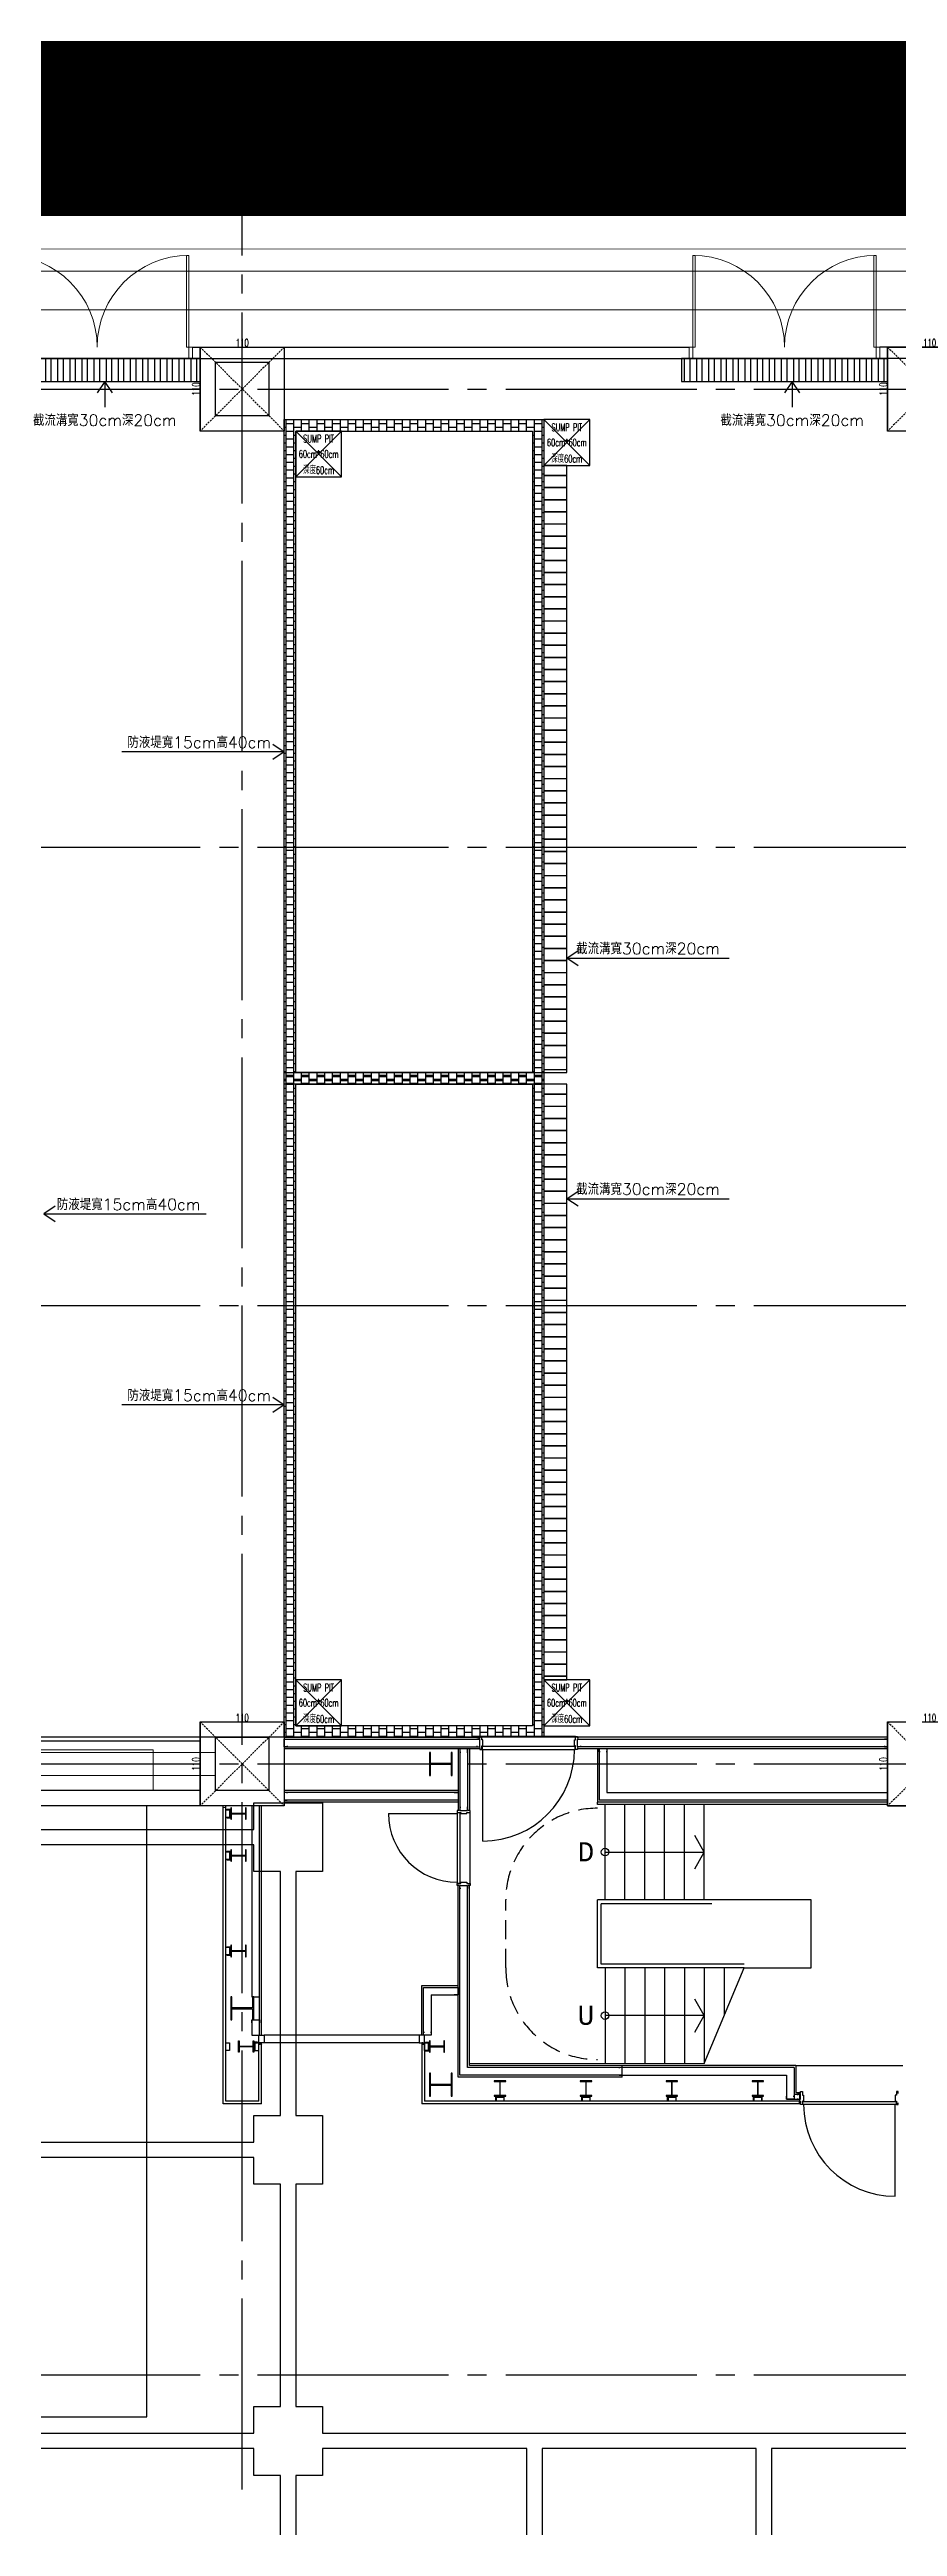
# Model space of a CAD drawing. Extents: x -18489 to 195597, y -1599 to 112111.
# Drawn here: x 13308 to 14418, y 10552 to 13794 of the extents above; entities that cross this region are included whole.
import ezdxf
from ezdxf.enums import TextEntityAlignment as Align

# ---------------------------------------------------------------- set-up
doc = ezdxf.new("R2010")
doc.units = 0
doc.header["$LTSCALE"] = 100
doc.linetypes.add('X-N-FAB-L10$0$COL-CEN-LIN', pattern=[3.25, 2.5, -0.25, 0.25, -0.25])
doc.linetypes.add('X-N-FAB-L10$0$HIDDEN', pattern=[0.375, 0.25, -0.125])
for name, color, linetype, lineweight in [('188K-SM-03-F10-MECH-EQ-Y2257103$0$0-AHU-SA', 5, 'Continuous', 0), ('188K-SM-03-F10-MECH-EQ-Y2257103$0$0-CHR', 3, 'Continuous', 0), ('188K-SM-03-F10-MECH-EQ-Y2257103$0$0-CHS', 4, 'Continuous', 0), ('X-N-FAB-L10$0$ARC', 8, 'Continuous', 0)]:
    doc.layers.add(name, color=color, linetype=linetype, lineweight=lineweight)
for name, color, linetype in [('X-N-FAB-L10$0$00-Dike', 8, 'Continuous'), ('X-N-FAB-L10$0$00-SUMP PIT', 8, 'Continuous'), ('X-N-FAB-L10$0$00-截流溝', 8, 'Continuous'), ('X-N-FAB-L10$0$08', 8, 'Continuous'), ('X-N-FAB-L10$0$12', 8, 'Continuous'), ('X-N-FAB-L10$0$200K新增範圍', 8, 'Continuous'), ('X-N-FAB-L10$0$4', 8, 'Continuous'), ('X-N-FAB-L10$0$A-WALL-IN', 8, 'Continuous'), ('X-N-FAB-L10$0$BEAM', 8, 'Continuous'), ('X-N-FAB-L10$0$BLOCK', 8, 'Continuous'), ('X-N-FAB-L10$0$CCL', 8, 'X-N-FAB-L10$0$COL-CEN-LIN'), ('X-N-FAB-L10$0$COL', 8, 'Continuous'), ('X-N-FAB-L10$0$COL-S', 8, 'Continuous'), ('X-N-FAB-L10$0$DOOR', 8, 'Continuous'), ('X-N-FAB-L10$0$DRAIN', 8, 'Continuous'), ('X-N-FAB-L10$0$HID', 8, 'X-N-FAB-L10$0$HIDDEN'), ('X-N-FAB-L10$0$HR', 8, 'Continuous'), ('X-N-FAB-L10$0$ST', 8, 'Continuous'), ('X-N-FAB-L10$0$TXT', 8, 'Continuous'), ('X-N-FAB-L10$0$TXT-C', 8, 'Continuous'), ('X-N-FAB-L10$0$WALL-P', 8, 'Continuous'), ('X-N-FAB-L10$0$WALL-RC', 8, 'Continuous'), ('X-S-FAB-L10$0$0-DIM-TXT', 8, 'Continuous'), ('X-S-FAB-L10$0$Steel Frame-188K', 8, 'Continuous')]:
    doc.layers.add(name, color=color, linetype=linetype)
doc.styles.add('X-N-FAB-L10$0$ATS', font='monotxt.shx', dxfattribs={"bigfont": 'BIGFONT.shx'})
doc.styles.add('X-N-FAB-L10$0$CHINA', font='simplex.shx', dxfattribs={"width": 0.75, "bigfont": 'chineset.shx'})
doc.styles.add('X-N-FAB-L10$0$DIM', font='simplex.shx', dxfattribs={"width": 0.67, "bigfont": 'chineset.shx'})
doc.styles.add('X-N-FAB-L10$0$STANDARD', font='SIMPLEX', dxfattribs={"bigfont": 'BIGFONT'})
doc.styles.add('X-S-FAB-L10$0$CHINA', font='simplex.shx', dxfattribs={"width": 0.75, "bigfont": 'chineset.shx'})
doc.styles.add('X-S-FAB-L10$0$Standard', font='', dxfattribs={"width": 0.8})
doc.styles.add('X-S-FAB-L10$0$TG_NOTE_TEXT', font='simplex.shx', dxfattribs={"width": 0.75, "bigfont": 'chineset.shx'})
doc.styles.get('X-S-FAB-L10$0$Standard').set_extended_font_data('Microsoft JhengHei')
doc.dimstyles.new('X-N-FAB-L10$0$JJP_005_defpoint', dxfattribs={"dimtxt": 20, "dimasz": 0.5, "dimexe": 0.5, "dimexo": 0.5, "dimgap": 0.5, "dimtad": 1, "dimdsep": 46, "dimtxsty": 'X-N-FAB-L10$0$DIM', "dimblk": 'X-N-FAB-L10$0$_None', "dimcen": 10, "dimclrd": 256, "dimclre": 256, "dimclrt": 256, "dimadec": 0, "dimazin": 0, "dimtfac": 1, "dimtix": 1, "dimtmove": 2, "dimatfit": 3, "dimldrblk": 'X-N-FAB-L10$0$_None', "dimfxl": 0.5, "dimtolj": 1, "dimtzin": 0, "dimarcsym": 0})

# ---------------------------------------------------------------- blocks, each defined once
blk = doc.blocks.new('X-S-FAB-L10')
at = {"layer": 'X-S-FAB-L10$0$Steel Frame-188K'}
blk.add_lwpolyline([(12765, 11464), (13575, 11464), (13575, 11499), (13665, 11499), (13665, 11409), (13630, 11409), (13630, 11089.706), (13665, 11089.706), (13665, 10999.706), (13630, 10999.706), (13630, 10708.606), (13665, 10708.606), (13665, 10673.606), (14507.247, 10673.606), (14507.247, 10708.606), (14597.247, 10708.606), (14597.247, 10618.606), (14562.247, 10618.606), (14562.247, 9959)], dxfattribs=at)
for points in [[(13610, 11409), (13575, 11409), (13575, 11444), (12765, 11444), (12765, 11409), (12730, 11409), (12730, 11054.706), (13575, 11054.706), (13575, 11089.706), (13610, 11089.706)], [(13610, 10999.706), (13575, 10999.706), (13575, 11034.706), (12730, 11034.706), (12730, 10708.606), (12765, 10708.606), (12765, 10673.606), (13575, 10673.606), (13575, 10708.606), (13610, 10708.606)], [(13610, 10618.606), (13575, 10618.606), (13575, 10653.606), (12765, 10653.606), (12765, 10618.606), (12730, 10618.606), (12730, 10301.564), (13610, 10301.564)], [(13932.818, 10653.606), (13665, 10653.606), (13665, 10618.606), (13630, 10618.606), (13630, 9959), (13665, 9959), (13665, 9924), (13932.818, 9924)], [(14232.818, 10653.606), (13952.818, 10653.606), (13952.818, 9924), (14232.818, 9924)], [(14542.247, 10618.606), (14507.247, 10618.606), (14507.247, 10653.606), (14252.818, 10653.606), (14252.818, 9924), (14507.247, 9924), (14507.247, 9959), (14542.247, 9959)]]:
    blk.add_lwpolyline(points, close=True, dxfattribs=at)
at = {"style": 'X-S-FAB-L10$0$TG_NOTE_TEXT', "width": 0.5, "flags": 1}
for p in [(7463.301, 9020), (18268.251, 8649), (11197.77, 4800.167), (16485.801, 4800.167), (25420.27, 2635), (13360, 320.001, 0), (7463.301, -33.333)]:
    blk.add_attdef('WH', text='', height=20, dxfattribs=at).set_placement(p, align=Align.BOTTOM_LEFT)
at = {"width": 0.5}
for style, p in [('X-S-FAB-L10$0$TG_NOTE_TEXT', (7585, 9020)), ('X-S-FAB-L10$0$TG_NOTE_TEXT', (18389.95, 8649)), ('X-S-FAB-L10$0$TG_NOTE_TEXT', (11117.5, 4813.5)), ('X-S-FAB-L10$0$TG_NOTE_TEXT', (16607.5, 4813.5)), ('X-S-FAB-L10$0$TG_NOTE_TEXT', (25350, 2635)), ('X-S-FAB-L10$0$Standard', (13129.375, 325.001, 0)), ('X-S-FAB-L10$0$TG_NOTE_TEXT', (7585, -20))]:
    blk.add_attdef('DESC', text='', height=10, dxfattribs=dict(at, style=style)).set_placement(p, align=Align.BOTTOM_LEFT)
for tag, style, p in [('TYPE', 'X-S-FAB-L10$0$TG_NOTE_TEXT', (7619.286, 9020)), ('NO', 'X-S-FAB-L10$0$TG_NOTE_TEXT', (7650.095, 9020)), ('TYPE', 'X-S-FAB-L10$0$TG_NOTE_TEXT', (18424.236, 8649)), ('NO', 'X-S-FAB-L10$0$TG_NOTE_TEXT', (18455.045, 8649)), ('NO', 'X-S-FAB-L10$0$TG_NOTE_TEXT', (11088.595, 4813.5)), ('TYPE', 'X-S-FAB-L10$0$TG_NOTE_TEXT', (11151.786, 4813.5)), ('TYPE', 'X-S-FAB-L10$0$TG_NOTE_TEXT', (16641.786, 4813.5)), ('NO', 'X-S-FAB-L10$0$TG_NOTE_TEXT', (16672.595, 4813.5)), ('NO', 'X-S-FAB-L10$0$TG_NOTE_TEXT', (25313, 2635)), ('TYPE', 'X-S-FAB-L10$0$TG_NOTE_TEXT', (25350, 2635)), ('NO', 'X-S-FAB-L10$0$Standard', (13100, 320.001, 0)), ('TYPE', 'X-S-FAB-L10$0$Standard', (13129.375, 320.001, 0)), ('TYPE', 'X-S-FAB-L10$0$TG_NOTE_TEXT', (7619.286, -20)), ('NO', 'X-S-FAB-L10$0$TG_NOTE_TEXT', (7650.095, -20))]:
    blk.add_attdef(tag, text='', height=10, dxfattribs=dict(at, style=style)).set_placement(p, align=Align.BOTTOM_RIGHT)
at = {"style": 'X-S-FAB-L10$0$TG_NOTE_TEXT', "width": 0.5, "flags": 1}
for rotation, p in [(180, (43, 7480)), (180, (943, 7480)), (90, (24310, 3717.77)), (270, (17080, 1711.699))]:
    blk.add_attdef('WH', text='', height=20, rotation=rotation, dxfattribs=at).set_placement(p, align=Align.BOTTOM_LEFT)
at = {"width": 0.5}
for rotation, style, p in [(180, 'X-S-FAB-L10$0$Standard', (317.625, 7480)), (180, 'X-S-FAB-L10$0$Standard', (1217.625, 7480)), (90, 'X-S-FAB-L10$0$TG_NOTE_TEXT', (24310, 3647.5)), (270, 'X-S-FAB-L10$0$TG_NOTE_TEXT', (17080, 1605))]:
    blk.add_attdef('DESC', text='', height=10, rotation=rotation, dxfattribs=dict(at, style=style)).set_placement(p, align=Align.BOTTOM_LEFT)
for tag, rotation, style, p in [('TYPE', 180, 'X-S-FAB-L10$0$Standard', (317.625, 7480)), ('NO', 180, 'X-S-FAB-L10$0$Standard', (347, 7480)), ('TYPE', 180, 'X-S-FAB-L10$0$Standard', (1217.625, 7480)), ('NO', 180, 'X-S-FAB-L10$0$Standard', (1247, 7480)), ('TYPE', 90, 'X-S-FAB-L10$0$TG_NOTE_TEXT', (24310, 3647.5)), ('NO', 90, 'X-S-FAB-L10$0$TG_NOTE_TEXT', (24310, 3610.5)), ('TYPE', 270, 'X-S-FAB-L10$0$TG_NOTE_TEXT', (17080, 1605)), ('NO', 270, 'X-S-FAB-L10$0$TG_NOTE_TEXT', (17080, 1573))]:
    blk.add_attdef(tag, text='', height=10, rotation=rotation, dxfattribs=dict(at, style=style)).set_placement(p, align=Align.BOTTOM_RIGHT)
at = {"layer": 'X-S-FAB-L10$0$0-DIM-TXT', "style": 'X-S-FAB-L10$0$CHINA', "width": 0.75}
for p in [(667.414, 7855.1, -2689.4), (22627.353, 6728.814), (25644.722, 6728.814), (24778.787, 5569.051), (1118.252, 4980), (417.801, 4594.623), (23874.84, 4355), (22927.43, 4330.122), (23749.869, 3901.367), (417.801, 3765.236), (1118.252, 3730), (417.801, 3115.79), (536.882, 2227.832), (16908.994, 1782.652), (888.445, 880.466), (16977.43, 750), (18878.841, 750), (25641.221, 553.233), (21364.03, 526.894)]:
    blk.add_attdef('HIG', text='', height=80, dxfattribs=at).set_placement(p, align=Align.MIDDLE_LEFT)
blk = doc.blocks.new('188K-SM-03-F10-MECH-EQ-Y2257103')
at = {"layer": '188K-SM-03-F10-MECH-EQ-Y2257103$0$0-AHU-SA', "const_width": 280}
blk.add_lwpolyline([(18342.7, 14999.2), (18342.7, 13716.7), (3328.2, 13716.7)], dxfattribs=at)
at = {"layer": '188K-SM-03-F10-MECH-EQ-Y2257103$0$0-CHR'}
for p, q in [((18905.4, 13504.3, -60), (548.7, 13504.3, -60)), ((18905.4, 13453.5, -60), (548.7, 13453.5, -60))]:
    blk.add_line(p, q, dxfattribs=at)
at = {"layer": '188K-SM-03-F10-MECH-EQ-Y2257103$0$0-CHS'}
for p, q in [((18905.4, 13583.7, -60), (548.7, 13585.1, -60)), ((18905.4, 13532.9, -60), (548.7, 13534.3, -60))]:
    blk.add_line(p, q, dxfattribs=at)
blk = doc.blocks.new('*D2397')
at = {"layer": 'DefPoints', "lineweight": -2, "transparency": 16777216}
blk.add_line((0, 0), (110, 0), dxfattribs=at)
at = {"layer": 'DefPoints', "color": 0, "transparency": 16777216}
for p in [(0, 0), (110, 0), (110, 0)]:
    blk.add_point(p, dxfattribs=at)
at = {"layer": 'DefPoints', "transparency": 16777216, "insert": (55, 5.5), "char_height": 10, "attachment_point": 5, "style": 'X-N-FAB-L10$0$DIM'}
blk.add_mtext('\\A1;110', dxfattribs=at)
blk = doc.blocks.new('X-N-FAB-L10$0$_None')
blk = doc.blocks.new('*D2398')
at = {"layer": 'DefPoints', "lineweight": -2, "transparency": 16777216}
blk.add_line((0, 0), (0, -110), dxfattribs=at)
at = {"layer": 'DefPoints', "color": 0, "transparency": 16777216}
for p in [(0, 0), (0, -110), (0, -110)]:
    blk.add_point(p, dxfattribs=at)
at = {"layer": 'DefPoints', "transparency": 16777216, "insert": (-5.5, -55), "char_height": 10, "attachment_point": 5, "rotation": 90, "style": 'X-N-FAB-L10$0$DIM'}
blk.add_mtext('\\A1;110', dxfattribs=at)
blk = doc.blocks.new('X-N-FAB-L10$0$DE-MMTN-F1-ALL-B-2-B-CHEM-0009_20250730-For 洋基-v2$0$SUMP PIT')
at = {"layer": 'X-N-FAB-L10$0$08'}
for p, q in [((-30, 30), (30, -30)), ((-30, -30), (30, 30))]:
    blk.add_line(p, q, dxfattribs=at)
blk.add_lwpolyline([(-30, -30), (30, -30), (30, 30), (-30, 30)], close=True, dxfattribs=at)
blk = doc.blocks.new('X-N-FAB-L10$0$A$Cf42b12f3')
at = {"layer": 'X-N-FAB-L10$0$DOOR', "lineweight": 0}
for p, q in [((0, 120), (0, 135)), ((0, 135), (5, 135)), ((5, 135), (5, 120)), ((250, 135), (245, 135)), ((245, 135), (245, 120)), ((250, 120), (250, 135)), ((5, 120), (0, 120)), ((5, 0), (5, 120)), ((5, 120), (8, 120)), ((8, 120), (8, 0)), ((242, 120), (242, 0)), ((245, 120), (242, 120)), ((245, 0), (245, 120)), ((245, 120), (250, 120)), ((8, 0), (5, 0)), ((242, 0), (245, 0))]:
    blk.add_line(p, q, dxfattribs=at)
for centre, start, end in [((5, 120), 270, 0), ((245, 120), 180, 270)]:
    blk.add_arc(centre, 120, start, end, dxfattribs=at)
blk = doc.blocks.new('X-N-FAB-L10$0$SUMP PIT')
at = {"layer": 'X-N-FAB-L10$0$08'}
for p, q in [((-30, 30), (30, -30)), ((-30, -30), (30, 30))]:
    blk.add_line(p, q, dxfattribs=at)
blk.add_lwpolyline([(-30, -30), (30, -30), (30, 30), (-30, 30)], close=True, dxfattribs=at)
at = {"layer": 'X-N-FAB-L10$0$TXT-C', "style": 'X-N-FAB-L10$0$STANDARD', "width": 0.6}
for s, p in [('60cm*60cm', (0, 0)), ('SUMP PIT', (0, 20)), ('深度60cm', (0, -20))]:
    blk.add_text(s, height=10, dxfattribs=at).set_placement(p, align=Align.MIDDLE)
blk = doc.blocks.new('X-N-FAB-L10$0$A$C1988aaf9')
at = {"layer": 'X-N-FAB-L10$0$00-Dike'}
h = blk.add_hatch(dxfattribs=at)
h.set_pattern_fill('AR-B88', color=256, scale=0.05, angle=810)
h.set_pattern_definition([(90, (22202.5, -13568.655), (-10.16, 6e-15), []), (180, (22202.5, -13568.655), (-10.16, -5.08), [10.16, -10.16])])
h.paths.add_polyline_path([(9955, 890), (9955, 1760), (10295, 1760), (10295, 890)])
h.paths.add_polyline_path([(9970, 905), (9970, 1745), (10280, 1745), (10280, 905)], flags=16)
h = blk.add_hatch(dxfattribs=at)
h.set_pattern_fill('AR-B88', color=256, scale=0.05, angle=810)
h.set_pattern_definition([(90, (22202.5, -14423.655), (-10.16, 6e-15), []), (180, (22202.5, -14423.655), (-10.16, -5.08), [10.16, -10.16])])
h.paths.add_polyline_path([(9955, 35), (9955, 905), (10295, 905), (10295, 35)])
h.paths.add_polyline_path([(9970, 50), (9970, 890), (10280, 890), (10280, 50)], flags=16)
at = {"layer": 'X-N-FAB-L10$0$00-截流溝'}
h = blk.add_hatch(dxfattribs=at)
h.set_pattern_fill('ANSI31', color=256, scale=5, angle=45)
h.set_pattern_definition([(90, (-5057.5, -11015), (-15.875, 3e-15), [])])
h.paths.add_polyline_path([(9575, 1810), (9845, 1810), (9845, 1840), (9575, 1840)])
h = blk.add_hatch(dxfattribs=at)
h.set_pattern_fill('ANSI31', color=256, scale=5, angle=45)
h.set_pattern_definition([(90, (-4157.5, -11015), (-15.875, 3e-15), [])])
h.paths.add_polyline_path([(10475, 1810), (10745, 1810), (10745, 1840), (10475, 1840)])
h = blk.add_hatch(dxfattribs=at)
h.set_pattern_fill('ANSI31', color=256, scale=5, angle=-45)
h.set_pattern_definition([(360, (-2530, 14871.923), (6e-15, 15.875), [])])
h.paths.add_polyline_path([(10295, 1700), (10295, 905), (10325, 905), (10325, 1700)])
h = blk.add_hatch(dxfattribs=at)
h.set_pattern_fill('ANSI31', color=256, scale=5, angle=-45)
h.set_pattern_definition([(360, (-2530, 14061.923), (6e-15, 15.875), [])])
h.paths.add_polyline_path([(10295, 890), (10295, 110), (10325, 110), (10325, 890)])
at = {"layer": 'X-N-FAB-L10$0$00-Dike'}
for points in [[(9955, 890), (9955, 1760), (10295, 1760), (10295, 890)], [(9970, 905), (9970, 1745), (10280, 1745), (10280, 905)], [(9955, 35), (9955, 905), (10295, 905), (10295, 35)], [(9970, 50), (9970, 890), (10280, 890), (10280, 50)]]:
    blk.add_lwpolyline(points, close=True, dxfattribs=at)
for points in [[(9940, 1335), (9955, 1325), (9940, 1315)], [(9655, 730), (9640, 720), (9655, 710)], [(9940, 480), (9955, 470), (9940, 460)]]:
    blk.add_lwpolyline(points, dxfattribs=at)
at = {"layer": 'X-N-FAB-L10$0$00-截流溝'}
for points in [[(9575, 1810), (9845, 1810), (9845, 1840), (9575, 1840)], [(10475, 1810), (10745, 1810), (10745, 1840), (10475, 1840)], [(10295, 1700), (10295, 905), (10325, 905), (10325, 1700)], [(10295, 890), (10295, 110), (10325, 110), (10325, 890)]]:
    blk.add_lwpolyline(points, close=True, dxfattribs=at)
for points in [[(9730, 1795), (9720, 1810), (9710, 1795)], [(9720, 1810), (9720, 1776.2)], [(10630, 1795), (10620, 1810), (10610, 1795)], [(10620, 1810), (10620, 1776.2)]]:
    blk.add_lwpolyline(points, dxfattribs=at)
at = {"layer": 'X-N-FAB-L10$0$TXT'}
for points in [[(9955, 1325), (9742.4, 1325)], [(10340, 1045), (10325, 1055), (10340, 1065)], [(10325, 1055), (10537.6, 1055)], [(10340, 730), (10325, 740), (10340, 750)], [(9640, 720), (9852.6, 720)], [(10325, 740), (10537.6, 740)], [(9955, 470), (9742.4, 470)]]:
    blk.add_lwpolyline(points, dxfattribs=at)
at = {"layer": 'X-N-FAB-L10$0$00-SUMP PIT'}
for p in [(10325, 1730), (10000, 1715), (10000, 80), (10325, 80)]:
    blk.add_blockref('X-N-FAB-L10$0$SUMP PIT', p, dxfattribs=at)
at = {"layer": 'X-N-FAB-L10$0$TXT', "style": 'X-N-FAB-L10$0$CHINA'}
for p in [(9720, 1760), (10620, 1760)]:
    blk.add_text('截流溝寬30cm深20cm', height=15, dxfattribs=at).set_placement(p, align=Align.MIDDLE)
for s, p in [('防液堤寬15cm高40cm', (9843.7, 1330)), ('截流溝寬30cm深20cm', (10431.3, 1060)), ('截流溝寬30cm深20cm', (10431.3, 745)), ('防液堤寬15cm高40cm', (9751.3, 725)), ('防液堤寬15cm高40cm', (9843.7, 475))]:
    blk.add_text(s, height=15, dxfattribs=at).set_placement(p, align=Align.CENTER)
blk = doc.blocks.new('X-N-FAB-L10$0$A$C969652c4')
at = {"layer": 'X-N-FAB-L10$0$08'}
h = blk.add_hatch(dxfattribs=at)
h.set_pattern_fill('ANSI31', color=256, scale=5, angle=45)
h.set_pattern_definition([(90, (-3302.5, -10840), (-15.875, 3e-15), [])])
h.paths.add_polyline_path([(11330, 1985), (11600, 1985), (11600, 2015), (11330, 2015)])
h = blk.add_hatch(dxfattribs=at)
h.set_pattern_fill('ANSI31', color=256, scale=5, angle=45)
h.set_pattern_definition([(90, (-2402.5, -10840), (-15.875, 3e-15), [])])
h.paths.add_polyline_path([(12230, 1985), (12500, 1985), (12500, 2015), (12230, 2015)])
h = blk.add_hatch(dxfattribs=at)
h.set_pattern_fill('ANSI31', color=256, scale=5, angle=-45)
h.set_pattern_definition([(360, (-775, 15046.923), (6e-15, 15.875), [])])
h.paths.add_polyline_path([(12050, 1875), (12050, 1080), (12080, 1080), (12080, 1875)])
h = blk.add_hatch(dxfattribs=at)
h.set_pattern_fill('ANSI31', color=256, scale=5, angle=-45)
h.set_pattern_definition([(360, (-775, 14236.923), (6e-15, 15.875), [])])
h.paths.add_polyline_path([(12050, 1065), (12050, 285), (12080, 285), (12080, 1065)])
for points in [[(11710, 1065), (11710, 1935), (12050, 1935), (12050, 1065)], [(11725, 1080), (11725, 1920), (12035, 1920), (12035, 1080)], [(11710, 210), (11710, 1080), (12050, 1080), (12050, 210)], [(11725, 225), (11725, 1065), (12035, 1065), (12035, 225)]]:
    blk.add_lwpolyline(points, close=True, dxfattribs=at)
at = {"layer": 'X-N-FAB-L10$0$A-WALL-IN'}
for p, q in [((12620, 2030), (12490, 2030)), ((12620, 2015), (12490, 2015))]:
    blk.add_line(p, q, dxfattribs=at)
for points in [[(12292.5, 210), (10160, 210), (10160, 2015), (12292.5, 2015)], [(10690, 2015), (11600, 2015)], [(10690, 2015), (11600, 2015)], [(11590, 2030), (12240, 2030)], [(11590, 2015), (12500, 2015)], [(11590, 2015), (12500, 2015)]]:
    blk.add_lwpolyline(points, dxfattribs=at)
at = {"layer": 'X-N-FAB-L10$0$DRAIN'}
for points in [[(11330, 1985), (11600, 1985), (11600, 2015), (11330, 2015)], [(12230, 1985), (12500, 1985), (12500, 2015), (12230, 2015)], [(12050, 1875), (12050, 1080), (12080, 1080), (12080, 1875)], [(12050, 1065), (12050, 285), (12080, 285), (12080, 1065)]]:
    blk.add_lwpolyline(points, close=True, dxfattribs=at)
at = {"layer": 'X-N-FAB-L10$0$08'}
for p in [(11755, 1890), (12080, 1905), (11755, 255), (12080, 255)]:
    blk.add_blockref('X-N-FAB-L10$0$DE-MMTN-F1-ALL-B-2-B-CHEM-0009_20250730-For 洋基-v2$0$SUMP PIT', p, dxfattribs=at)
at = {"layer": 'X-N-FAB-L10$0$200K新增範圍'}
blk.add_blockref('X-N-FAB-L10$0$A$C1988aaf9', (1755, 175), dxfattribs=at)
at = {"layer": 'X-N-FAB-L10$0$200K新增範圍', "xscale": -1, "rotation": 180}
for p in [(11340, 2150), (12240, 2150)]:
    blk.add_blockref('X-N-FAB-L10$0$A$Cf42b12f3', p, dxfattribs=at)
blk = doc.blocks.new('*U2396')
at = {"layer": 'DefPoints', "linetype": 'X-N-FAB-L10$0$HIDDEN', "ltscale": 0.1}
for p, q in [((110, 0), (0, -110)), ((0, 0), (110, -110))]:
    blk.add_line(p, q, dxfattribs=at)
at = {"layer": 'X-N-FAB-L10$0$COL', "ltscale": 0.1}
blk.add_lwpolyline([(0, 0), (110, 0), (110, -110), (0, -110)], close=True, dxfattribs=at)
at = {"layer": 'DefPoints'}
dim = blk.add_linear_dim(base=(0, -110), p1=(0, 0), p2=(0, -110), angle=90, dimstyle='X-N-FAB-L10$0$JJP_005_defpoint', override={"dimtxt": 10}, dxfattribs=at)
dim.commit()
dim.dimension.update_dxf_attribs({"geometry": '*D2398', "text_midpoint": (-5.5, -55)})
dim = blk.add_linear_dim(base=(110, 0), p1=(0, 0), p2=(110, 0), dimstyle='X-N-FAB-L10$0$JJP_005_defpoint', override={"dimtxt": 10}, dxfattribs=at)
dim.commit()
dim.dimension.update_dxf_attribs({"geometry": '*D2397', "text_midpoint": (55, 5.5)})
blk = doc.blocks.new('X-N-FAB-L10$0$A$C467ba2ca')
at = {"layer": 'X-N-FAB-L10$0$CCL'}
for p, q in [((-13450, 0), (-13450, 9160)), ((-27730, 2750), (360, 2750)), ((-27730, 2150), (360, 2150)), ((-27730, 1550), (360, 1550)), ((-27730, 950), (360, 950)), ((-27730, 150), (360, 150))]:
    blk.add_line(p, q, dxfattribs=at)
at = {"layer": 'X-N-FAB-L10$0$COL-S'}
for points in [[(-13485, 2785), (-13415, 2785), (-13415, 2715), (-13485, 2715)], [(-13485, 985), (-13415, 985), (-13415, 915), (-13485, 915)]]:
    blk.add_lwpolyline(points, close=True, dxfattribs=at)
at = {"layer": 'X-N-FAB-L10$0$BEAM'}
for p in [(-13505, 2805), (-12605, 2805), (-13505, 1005), (-12605, 1005)]:
    blk.add_blockref('*U2396', p, dxfattribs=at)
blk = doc.blocks.new('X-N-FAB-L10')
at = {"layer": 'X-N-FAB-L10$0$08'}
for p, q in [((13535, 11105), (13535, 11495)), ((13538.5, 11108.5), (13538.5, 11495)), ((13572.5, 11495), (13572.5, 11245)), ((13582.5, 11195), (13582.5, 11495)), ((13585, 11195), (13585, 11495)), ((13795, 11195), (13795, 11260)), ((13795, 11260), (13842.5, 11260)), ((13797.5, 11195), (13797.5, 11257.5)), ((13797.5, 11257.5), (13842.5, 11257.5)), ((13807.5, 11247.5), (13807.5, 11195)), ((13807.5, 11247.5), (13842.5, 11247.5)), ((13572.5, 11215), (13572.5, 11195)), ((13791.5, 11195), (13588.5, 11195)), ((13585, 11185), (13581.5, 11185)), ((13581.5, 11108.5), (13581.5, 11183)), ((13585, 11183), (13581.5, 11183)), ((13585, 11105), (13585, 11183)), ((13791.5, 11185), (13588.5, 11185)), ((13795, 11185), (13798.5, 11185)), ((13795, 11183), (13795, 11105)), ((13795, 11183), (13798.5, 11183)), ((13798.5, 11183), (13798.5, 11108.5)), ((13585, 11105), (13535, 11105)), ((13581.5, 11108.5), (13538.5, 11108.5)), ((14289.5, 11105), (13795, 11105)), ((14289.5, 11108.5), (13798.5, 11108.5))]:
    blk.add_line(p, q, dxfattribs=at)
for points in [[(13543.5, 11490), (13543.5, 11480), (13538.5, 11480), (13538.5, 11490)], [(13540, 11479.4), (13545, 11479.4), (13545, 11484.4), (13544.4, 11484.4), (13544.4, 11480), (13540, 11480)], [(13545, 11492.5), (13545, 11477.5), (13545.9, 11477.5), (13545.9, 11484.7), (13564.1, 11484.7), (13564.1, 11477.5), (13565, 11477.5), (13565, 11492.5), (13564.1, 11492.5), (13564.1, 11485.3), (13545.9, 11485.3), (13545.9, 11492.5)], [(13543.5, 11435), (13543.5, 11425), (13538.5, 11425), (13538.5, 11435)], [(13540, 11435.6), (13545, 11435.6), (13545, 11430.6), (13544.4, 11430.6), (13544.4, 11435), (13540, 11435)], [(13540, 11424.4), (13545, 11424.4), (13545, 11429.4), (13544.4, 11429.4), (13544.4, 11425), (13540, 11425)], [(13545, 11437.5), (13545, 11422.5), (13545.9, 11422.5), (13545.9, 11429.7), (13564.1, 11429.7), (13564.1, 11422.5), (13565, 11422.5), (13565, 11437.5), (13564.1, 11437.5), (13564.1, 11430.3), (13545.9, 11430.3), (13545.9, 11437.5)], [(13543.5, 11310), (13543.5, 11300), (13538.5, 11300), (13538.5, 11310)], [(13540, 11310.6), (13545, 11310.6), (13545, 11305.6), (13544.4, 11305.6), (13544.4, 11310), (13540, 11310)], [(13540, 11299.4), (13545, 11299.4), (13545, 11304.4), (13544.4, 11304.4), (13544.4, 11300), (13540, 11300)], [(13545, 11312.5), (13545, 11297.5), (13545.9, 11297.5), (13545.9, 11304.7), (13564.1, 11304.7), (13564.1, 11297.5), (13565, 11297.5), (13565, 11312.5), (13564.1, 11312.5), (13564.1, 11305.3), (13545.9, 11305.3), (13545.9, 11312.5)], [(13575, 11215), (13575, 11245), (13573.5, 11245), (13573.5, 11230.5), (13546.5, 11230.5), (13546.5, 11245), (13545, 11245), (13545, 11215), (13546.5, 11215), (13546.5, 11229.5), (13573.5, 11229.5), (13573.5, 11215)], [(13588.5, 11195), (13588.5, 11185), (13581.5, 11185), (13581.5, 11195)], [(13791.5, 11195), (13791.5, 11185), (13798.5, 11185), (13798.5, 11195)], [(13543.5, 11185), (13543.5, 11175), (13538.5, 11175), (13538.5, 11185)], [(13575, 11187.5), (13575, 11172.5), (13574.1, 11172.5), (13574.1, 11179.7), (13555.9, 11179.7), (13555.9, 11172.5), (13555, 11172.5), (13555, 11187.5), (13555.9, 11187.5), (13555.9, 11180.3), (13574.1, 11180.3), (13574.1, 11187.5)], [(13580, 11185.6), (13575, 11185.6), (13575, 11180.6), (13575.6, 11180.6), (13575.6, 11185), (13580, 11185)], [(13580, 11174.4), (13575, 11174.4), (13575, 11179.4), (13575.6, 11179.4), (13575.6, 11175), (13580, 11175)], [(13576.5, 11185), (13576.5, 11175), (13581.5, 11175), (13581.5, 11185)], [(13803.5, 11185), (13803.5, 11175), (13798.5, 11175), (13798.5, 11185)], [(13800, 11185.6), (13805, 11185.6), (13805, 11180.6), (13804.4, 11180.6), (13804.4, 11185), (13800, 11185)], [(13800, 11174.4), (13805, 11174.4), (13805, 11179.4), (13804.4, 11179.4), (13804.4, 11175), (13800, 11175)], [(13805, 11187.5), (13805, 11172.5), (13805.9, 11172.5), (13805.9, 11179.7), (13824.1, 11179.7), (13824.1, 11172.5), (13825, 11172.5), (13825, 11187.5), (13824.1, 11187.5), (13824.1, 11180.3), (13805.9, 11180.3), (13805.9, 11187.5)], [(13835, 11115), (13835, 11145), (13833.5, 11145), (13833.5, 11130.5), (13806.5, 11130.5), (13806.5, 11145), (13805, 11145), (13805, 11115), (13806.5, 11115), (13806.5, 11129.5), (13833.5, 11129.5), (13833.5, 11115)]]:
    blk.add_lwpolyline(points, close=True, dxfattribs=at)
for points in [[(13573.5, 11249), (13572.5, 11249), (13572.5, 11245), (13582.5, 11245), (13582.5, 11249), (13581.5, 11249)], [(13573.5, 11211), (13572.5, 11211), (13572.5, 11215), (13582.5, 11215), (13582.5, 11211), (13581.5, 11211)], [(13573.5, 11199), (13572.5, 11199), (13572.5, 11195), (13582.5, 11195), (13582.5, 11199), (13581.5, 11199)], [(13806.5, 11199), (13807.5, 11199), (13807.5, 11195), (13797.5, 11195), (13797.5, 11199), (13798.5, 11199)], [(13583.5, 11183), (13581.5, 11185), (13581.5, 11183), (13583.5, 11183), (13583.5, 11185), (13581.5, 11185)], [(13796.5, 11183), (13798.5, 11185), (13798.5, 11183), (13796.5, 11183), (13796.5, 11185), (13798.5, 11185)]]:
    blk.add_lwpolyline(points, dxfattribs=at)
for points in [[(13585, 11183), (13583.5, 11183), (13583.5, 11185), (13585, 11185, 0.29445667)], [(13795, 11183), (13796.5, 11183), (13796.5, 11185), (13795, 11185, -0.29445667)]]:
    blk.add_lwpolyline(points, format="xyb", close=True, dxfattribs=at)
at = {"layer": 'X-N-FAB-L10$0$12'}
for p, q in [((14035, 11434.5), (14165, 11434.5)), ((14165, 11220.5), (14035, 11220.5))]:
    blk.add_line(p, q, dxfattribs=at)
for points in [[(14152.5, 11412.849), (14165, 11434.5), (14152.5, 11456.151)], [(14152.5, 11198.849), (14165, 11220.5), (14152.5, 11242.151)]]:
    blk.add_lwpolyline(points, dxfattribs=at)
for centre in [(14035, 11434.5), (14035, 11220.5)]:
    blk.add_circle(centre, 5, dxfattribs=at)
at = {"layer": 'X-N-FAB-L10$0$4'}
blk.add_lwpolyline([(9005, 10695), (13435, 10695), (13435, 11495), (9005, 11495)], close=True, dxfattribs=at)
at = {"layer": 'X-N-FAB-L10$0$ARC'}
for p, q in [((14165, 11158), (13857.5, 11158)), ((14289.5, 11105), (14289.5, 11108.5))]:
    blk.add_line(p, q, dxfattribs=at)
blk.add_lwpolyline([(13999, 11585), (13999, 11583.75), (14000, 11583.75), (14000, 11585, -0.78004585)], format="xyb", close=True, dxfattribs=at)
for points in [[(12695, 11535), (13525, 11535), (13525, 11565), (12695, 11565)], [(13535, 11495), (13535, 11493), (13538.5, 11493), (13538.5, 11495)]]:
    blk.add_lwpolyline(points, close=True, dxfattribs=at)
blk.add_lwpolyline([(13443.5, 11515), (13443.5, 11568.5), (12776.5, 11568.5), (12776.5, 11515)], dxfattribs=at)
at = {"layer": 'X-N-FAB-L10$0$COL-S'}
blk.add_lwpolyline([(13525, 11585), (13595, 11585), (13595, 11515), (13525, 11515)], close=True, dxfattribs=at)
at = {"layer": 'X-N-FAB-L10$0$DOOR'}
for p, q in [((13996.5, 11586), (13873.5, 11586)), ((13875, 11449), (13875, 11569)), ((13751.5, 11485), (13841.5, 11485)), ((13858.5, 11393.5), (13858.5, 11486.5)), ((14285, 11155), (14425, 11155)), ((14289.5, 11120), (14289.5, 11105)), ((14415, 10984), (14415, 11104))]:
    blk.add_line(p, q, dxfattribs=at)
for points in [[(13871, 11585), (13871, 11583.75), (13870, 11583.75), (13870, 11585, 0.78004585)], [(14291, 11105), (14291, 11106.5), (14289.5, 11106.5), (14289.5, 11105, -0.43379394)]]:
    blk.add_lwpolyline(points, format="xyb", close=True, dxfattribs=at)
for points in [[(13871, 11571.5), (13871, 11569), (13873.5, 11569), (13873.5, 11573.5), (13875, 11573.5), (13875, 11581.5), (13873.5, 11581.5), (13873.5, 11586), (13871, 11586), (13871, 11583.5)], [(13999, 11571.5), (13999, 11569), (13996.5, 11569), (13996.5, 11573.5), (13995, 11573.5), (13995, 11581.5), (13996.5, 11581.5), (13996.5, 11586), (13999, 11586), (13999, 11583.5)], [(13844, 11489), (13841.5, 11489), (13841.5, 11486.5), (13846, 11486.5), (13846, 11485), (13854, 11485), (13854, 11486.5), (13858.5, 11486.5), (13858.5, 11489), (13856, 11489)], [(13846, 11493), (13845, 11493), (13845, 11489), (13855, 11489), (13855, 11493), (13854, 11493)], [(13844, 11391), (13841.5, 11391), (13841.5, 11393.5), (13846, 11393.5), (13846, 11395), (13854, 11395), (13854, 11393.5), (13858.5, 11393.5), (13858.5, 11391), (13856, 11391)], [(14291, 11106.5), (14289.5, 11108.5), (14291, 11108.5), (14291, 11106.5), (14289.5, 11106.5), (14289.5, 11108.5)], [(14291, 11118.5), (14291, 11121), (14293.5, 11121), (14293.5, 11116.5), (14295, 11116.5), (14295, 11108.5), (14293.5, 11108.5), (14293.5, 11104), (14291, 11104), (14291, 11106.5)], [(14419, 11118.5), (14419, 11121), (14416.5, 11121), (14416.5, 11116.5), (14415, 11116.5), (14415, 11108.5), (14416.5, 11108.5), (14416.5, 11104), (14419, 11104), (14419, 11106.5)]]:
    blk.add_lwpolyline(points, dxfattribs=at)
for points in [[(13874, 11569), (13996, 11569), (13996, 11573), (13874, 11573)], [(13841.5, 11486), (13841.5, 11394), (13845.5, 11394), (13845.5, 11486)], [(14416, 11104), (14294, 11104), (14294, 11108), (14416, 11108)]]:
    blk.add_lwpolyline(points, close=True, dxfattribs=at)
for centre, radius, start, end in [((13875, 11569), 120, 270, 0), ((13841.5, 11485), 90, 180, 270), ((14415, 11104), 120, 180, 270)]:
    blk.add_arc(centre, radius, start, end, dxfattribs=at)
at = {"layer": 'X-N-FAB-L10$0$HID'}
blk.add_lwpolyline([(14025, 11163, -0.41421356), (13905, 11283), (13905, 11372, -0.41421356), (14025, 11492)], format="xyb", dxfattribs=at)
at = {"layer": 'X-N-FAB-L10$0$HR'}
for p, q in [((14175, 11372), (14025, 11372)), ((14025, 11283), (14025, 11372)), ((14175, 11367), (14030, 11367)), ((14030, 11288), (14030, 11367)), ((14305, 11372), (14175, 11372)), ((14305, 11283), (14305, 11372)), ((14217, 11288), (14030, 11288)), ((14217, 11283), (14025, 11283)), ((14217, 11283), (14305, 11283))]:
    blk.add_line(p, q, dxfattribs=at)
at = {"layer": 'X-N-FAB-L10$0$ST'}
for p, q in [((14035, 11372), (14035, 11497)), ((14061, 11372), (14061, 11497)), ((14087, 11372), (14087, 11497)), ((14113, 11372), (14113, 11497)), ((14139, 11372), (14139, 11497)), ((14165, 11372), (14165, 11497)), ((14035, 11283), (14035, 11158)), ((14061, 11283), (14061, 11158)), ((14087, 11283), (14087, 11158)), ((14113, 11283), (14113, 11158)), ((14139, 11283), (14139, 11158)), ((14165, 11283), (14165, 11158)), ((14165, 11158), (14217, 11283)), ((14191, 11283), (14191, 11220.5))]:
    blk.add_line(p, q, dxfattribs=at)
at = {"layer": 'X-N-FAB-L10$0$WALL-P'}
for p, q in [((13505, 11585), (12715, 11585)), ((13505, 11580), (12715, 11580)), ((13615, 11585), (13871, 11585)), ((13615, 11582.5), (13871, 11582.5)), ((14405, 11585), (13999, 11585)), ((13999, 11582.5), (14405, 11582.5)), ((13615, 11572.5), (13871, 11572.5)), ((13615, 11570), (13871, 11570)), ((13842.5, 11569.6), (13842.5, 11489)), ((13845, 11569.6), (13845, 11489)), ((13855, 11569.6), (13855, 11489)), ((13857.5, 11569.6), (13857.5, 11489)), ((14405, 11572.5), (13999, 11572.5)), ((13999, 11570), (14405, 11570)), ((14025, 11570), (14025, 11500)), ((14027.5, 11570), (14027.5, 11502.5)), ((14037.5, 11570), (14037.5, 11512.5)), ((13842.5, 11515), (13615, 11515)), ((13842.5, 11512.5), (13615, 11512.5)), ((14037.5, 11512.5), (14405, 11512.5)), ((13842.5, 11502.5), (13615, 11502.5)), ((13842.5, 11500), (13615, 11500)), ((14405, 11500), (14025, 11500)), ((14025, 11497), (14025, 11500)), ((14405, 11497), (14025, 11497)), ((14405, 11502.5), (14027.5, 11502.5)), ((13842.5, 11140), (13842.5, 11391)), ((13845, 11142.5), (13845, 11391)), ((13855, 11152.5), (13855, 11391)), ((13857.5, 11155), (13857.5, 11391)), ((14057.5, 11140), (13842.5, 11140)), ((14057.5, 11142.5), (13845, 11142.5)), ((14282.5, 11152.5), (13855, 11152.5)), ((14285, 11155), (13857.5, 11155)), ((14057.5, 11140), (14057.5, 11155)), ((14057.5, 11142.5), (14272.5, 11142.5)), ((14272.5, 11142.5), (14272.5, 11111)), ((14282.5, 11152.5), (14282.5, 11111)), ((14285, 11155), (14285, 11120)), ((14272.5, 11111), (14291, 11111)), ((14282.5, 11117.5), (14291, 11117.5)), ((14285, 11120), (14291, 11120)), ((14285, 11120), (14289.5, 11120))]:
    blk.add_line(p, q, dxfattribs=at)
for points in [[(13619, 11573.5), (13619, 11572.5), (13615, 11572.5), (13615, 11582.5), (13619, 11582.5), (13619, 11581.5)], [(13867, 11573.5), (13867, 11572.5), (13871, 11572.5), (13871, 11582.5), (13867, 11582.5), (13867, 11581.5)], [(14003, 11573.5), (14003, 11572.5), (13999, 11572.5), (13999, 11582.5), (14003, 11582.5), (14003, 11581.5)], [(14401, 11573.5), (14401, 11572.5), (14405, 11572.5), (14405, 11582.5), (14401, 11582.5), (14401, 11581.5)], [(13854, 11565.6), (13855, 11565.6), (13855, 11569.6), (13845, 11569.6), (13845, 11565.6), (13846, 11565.6)], [(14028.5, 11566), (14027.5, 11566), (14027.5, 11570), (14037.5, 11570), (14037.5, 11566), (14036.5, 11566)], [(13619, 11511.5), (13619, 11512.5), (13615, 11512.5), (13615, 11502.5), (13619, 11502.5), (13619, 11503.5)], [(13838.5, 11511.5), (13838.5, 11512.5), (13842.5, 11512.5), (13842.5, 11502.5), (13838.5, 11502.5), (13838.5, 11503.5)], [(14401, 11511.5), (14401, 11512.5), (14405, 11512.5), (14405, 11502.5), (14401, 11502.5), (14401, 11503.5)], [(13846, 11387), (13845, 11387), (13845, 11391), (13855, 11391), (13855, 11387), (13854, 11387)], [(13838.5, 11256.5), (13838.5, 11257.5), (13842.5, 11257.5), (13842.5, 11247.5), (13838.5, 11247.5), (13838.5, 11248.5)], [(14053.5, 11143.5), (14053.5, 11142.5), (14057.5, 11142.5), (14057.5, 11152.5), (14053.5, 11152.5), (14053.5, 11151.5)], [(14281.5, 11115), (14282.5, 11115), (14282.5, 11111), (14272.5, 11111), (14272.5, 11115), (14273.5, 11115)], [(14287, 11112), (14287, 11111), (14291, 11111), (14291, 11117.5), (14287, 11117.5), (14287, 11116.5)]]:
    blk.add_lwpolyline(points, dxfattribs=at)
for points in [[(13835, 11535), (13835, 11565), (13833.5, 11565), (13833.5, 11550.5), (13806.5, 11550.5), (13806.5, 11565), (13805, 11565), (13805, 11535), (13806.5, 11535), (13806.5, 11549.5), (13833.5, 11549.5), (13833.5, 11535)], [(13540, 11490.6), (13545, 11490.6), (13545, 11485.6), (13544.4, 11485.6), (13544.4, 11490), (13540, 11490)], [(13890, 11115), (13905, 11115), (13905, 11115.9), (13897.8, 11115.9), (13897.8, 11134.1), (13905, 11134.1), (13905, 11135), (13890, 11135), (13890, 11134.1), (13897.2, 11134.1), (13897.2, 11115.9), (13890, 11115.9)], [(14002.5, 11115), (14017.5, 11115), (14017.5, 11115.9), (14010.3, 11115.9), (14010.3, 11134.1), (14017.5, 11134.1), (14017.5, 11135), (14002.5, 11135), (14002.5, 11134.1), (14009.7, 11134.1), (14009.7, 11115.9), (14002.5, 11115.9)], [(14115, 11115), (14130, 11115), (14130, 11115.9), (14122.8, 11115.9), (14122.8, 11134.1), (14130, 11134.1), (14130, 11135), (14115, 11135), (14115, 11134.1), (14122.2, 11134.1), (14122.2, 11115.9), (14115, 11115.9)], [(14227.5, 11115), (14242.5, 11115), (14242.5, 11115.9), (14235.3, 11115.9), (14235.3, 11134.1), (14242.5, 11134.1), (14242.5, 11135), (14227.5, 11135), (14227.5, 11134.1), (14234.7, 11134.1), (14234.7, 11115.9), (14227.5, 11115.9)], [(13891.9, 11110), (13891.9, 11115), (13896.9, 11115), (13896.9, 11114.4), (13892.5, 11114.4), (13892.5, 11110)], [(13892.5, 11113.5), (13902.5, 11113.5), (13902.5, 11108.5), (13892.5, 11108.5)], [(13903.1, 11110), (13903.1, 11115), (13898.1, 11115), (13898.1, 11114.4), (13902.5, 11114.4), (13902.5, 11110)], [(14004.4, 11110), (14004.4, 11115), (14009.4, 11115), (14009.4, 11114.4), (14005, 11114.4), (14005, 11110)], [(14005, 11113.5), (14015, 11113.5), (14015, 11108.5), (14005, 11108.5)], [(14015.6, 11110), (14015.6, 11115), (14010.6, 11115), (14010.6, 11114.4), (14015, 11114.4), (14015, 11110)], [(14116.9, 11110), (14116.9, 11115), (14121.9, 11115), (14121.9, 11114.4), (14117.5, 11114.4), (14117.5, 11110)], [(14117.5, 11113.5), (14127.5, 11113.5), (14127.5, 11108.5), (14117.5, 11108.5)], [(14128.1, 11110), (14128.1, 11115), (14123.1, 11115), (14123.1, 11114.4), (14127.5, 11114.4), (14127.5, 11110)], [(14229.4, 11110), (14229.4, 11115), (14234.4, 11115), (14234.4, 11114.4), (14230, 11114.4), (14230, 11110)], [(14230, 11113.5), (14240, 11113.5), (14240, 11108.5), (14230, 11108.5)], [(14240.6, 11110), (14240.6, 11115), (14235.6, 11115), (14235.6, 11114.4), (14240, 11114.4), (14240, 11110)]]:
    blk.add_lwpolyline(points, close=True, dxfattribs=at)
at = {"layer": 'X-N-FAB-L10$0$WALL-RC'}
for p, q in [((13505, 11515), (12715, 11515)), ((13615, 11495), (8780, 11495)), ((14405, 11495), (19015, 11495))]:
    blk.add_line(p, q, dxfattribs=at)
blk.add_blockref('X-N-FAB-L10$0$A$C969652c4', (1905, 11375))
at = {"layer": 'X-N-FAB-L10$0$BEAM'}
blk.add_blockref('*U2396', (13505, 11605), dxfattribs=at)
at = {"layer": 'X-N-FAB-L10$0$BLOCK'}
blk.add_blockref('X-N-FAB-L10$0$A$C467ba2ca', (27010, 10600), dxfattribs=at)
at = {"layer": 'X-N-FAB-L10$0$ST', "style": 'X-N-FAB-L10$0$ATS'}
for s, p in [('D', (14010, 11434.99)), ('U', (14010, 11220.99))]:
    blk.add_text(s, height=25, dxfattribs=at).set_placement(p, align=Align.MIDDLE_CENTER)

msp = doc.modelspace()

# ---------------------------------------------------------------- block references
msp.add_blockref('X-S-FAB-L10', (0, 0))

# ---------------------------------------------------------------- next in the draw order: block references
msp.add_blockref('188K-SM-03-F10-MECH-EQ-Y2257103', (0, 0))

# ---------------------------------------------------------------- next in the draw order: block references
msp.add_blockref('X-N-FAB-L10', (0, 0))

doc.saveas('drawing.dxf')
